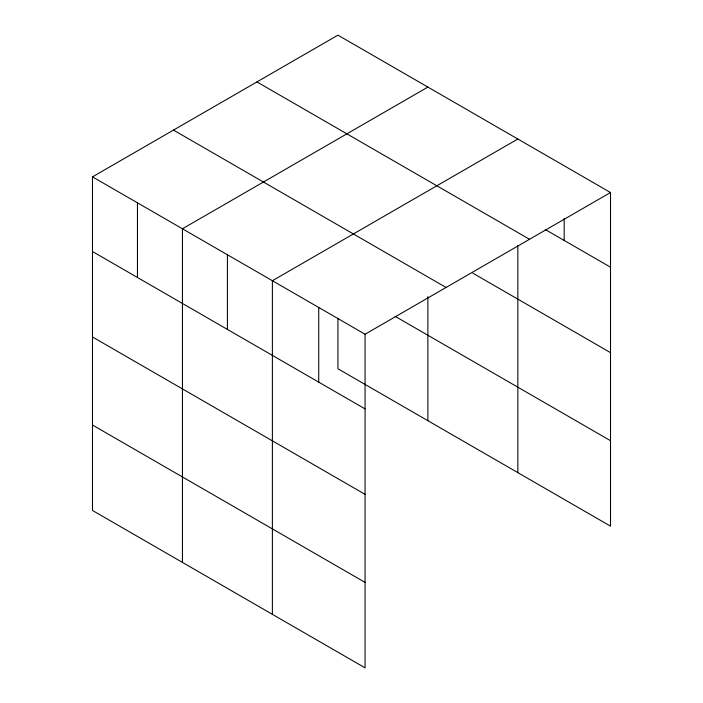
<?xml version="1.0" encoding="UTF-8"?>
<svg xmlns="http://www.w3.org/2000/svg" width="703" height="703" viewBox="0 0 703 703"><rect width="100%" height="100%" fill="white"/><g stroke="black" fill="none" stroke-linecap="round" stroke-linejoin="round"><path stroke-width="1.05" d="M92.488 176.857L365.068 334.233L365.068 667.85L92.488 510.475L92.488 176.857L337.932 35.15L610.512 192.525L610.512 526.143L337.932 368.767L337.932 318.371M427.881 87.084L182.437 228.791L182.437 562.409M517.839 139.018L272.386 280.725L272.386 614.343M365.068 334.233L610.512 192.525M545.264 229.521L610.512 267.193M256.938 81.917L529.517 239.284M472.864 273.168L610.512 352.642M173.483 130.09L446.062 287.465M395.086 316.315L610.512 440.693M92.488 251.525L365.068 408.9M92.488 336.983L365.068 494.35M92.488 425.025L365.068 582.392M564.175 218.475L564.175 240.435M517.839 245.452L517.839 472.636M427.881 296.596L427.881 420.702M318.731 307.475L318.731 382.142M227.412 254.758L227.412 329.426M137.463 202.824L137.463 277.492"/></g></svg>
